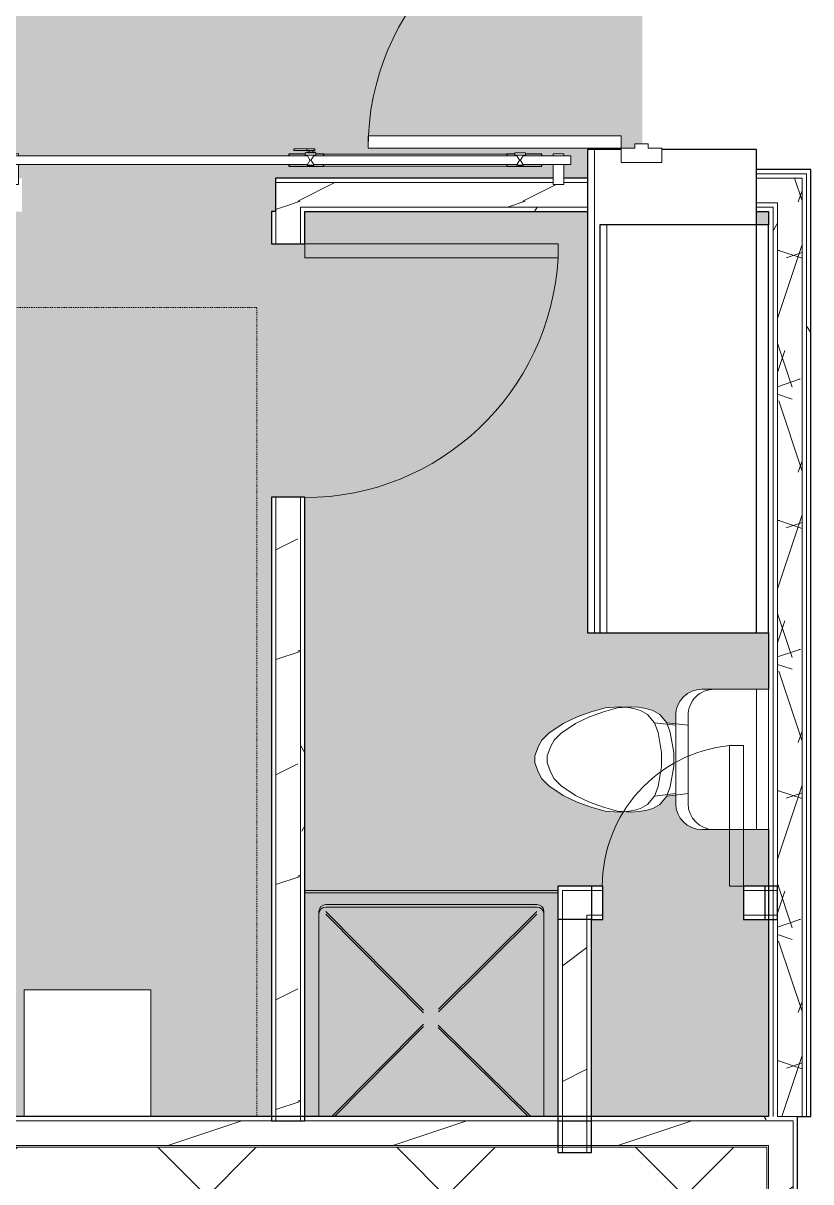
# Model space of a CAD drawing. Header units: inches. Extents: x -4830 to -235, y 9551 to 12852.
# Drawn here: x -3590 to -3478, y 11542.1 to 11706.8 of the extents above; entities that cross this region are included whole.
import ezdxf

# ---------------------------------------------------------------- set-up
doc = ezdxf.new("R2010")
doc.units = ezdxf.units.IN
doc.header["$MEASUREMENT"] = 0
doc.linetypes.add('Dash', pattern=[0.25, 0.125, -0.125])
for name, color, linetype, lineweight in [('0-1', 7, 'Continuous', 5), ('0-2', 7, 'Continuous', 9), ('0-3', 8, 'Continuous', 9), ('A-AREA-PATT-2', 254, 'Continuous', 9), ('A-DOOR-1', 7, 'Continuous', 9), ('A-DOOR-2', 50, 'Continuous', 13), ('A-DOOR-3', 250, 'Continuous', 25), ('A-DOOR-FRAM-1', 50, 'Continuous', 13), ('A-WALL-1', 250, 'Continuous', 25), ('A-WALL-2', 7, 'Continuous', 9), ('A-WALL-PATT-1', 7, 'Continuous', 9), ('A-WALL-PATT-2', 8, 'Continuous', 9), ('A-WALL-PATT-3', 253, 'Continuous', 9), ('A-WALL-PATT-4', 252, 'Continuous', 9), ('I-FURN-1', 7, 'Continuous', 9), ('I-FURN-HDLN-1', 7, 'Dash', 9), ('I-WALL-1', 250, 'Continuous', 25), ('P-SANR-FIXT-1', 7, 'Continuous', 9), ('Q-CASE-1', 250, 'Continuous', 25), ('Q-CASE-2', 7, 'Continuous', 9)]:
    doc.layers.add(name, color=color, linetype=linetype, lineweight=lineweight)
pattern_1 = [(216.87, (12.795, 31.987), (95.9612857, 63.9749714), [15.994, -143.942]), (206.565, (31.987, 22.391), (-31.986981, -31.986924), [35.763, -35.763]), (198.435, (31.987, 6.397), (-63.974746, -31.987128), [20.231, -80.922])]
pattern_2 = [(0, (0, 0), (61.44, 15.36), [2.534, -43.546, 2.534, -43.546, -245.76]), (0, (0, 0), (61.44, 15.36), [-92.16, 2.534, -89.626, 2.534, -43.546, -107.52]), (0, (0, 0), (61.44, 15.36), [-230.4, 2.534, -28.186, 2.534, -74.266]), (120, (23.04, 7.68), (-44.02215, 45.5286), [2.534, -43.546, 2.534, -43.546, -245.76]), (120, (23.04, 7.68), (-44.02215, 45.5286), [-92.16, 2.534, -89.626, 2.534, -43.546, -107.52]), (120, (23.04, 7.68), (-44.02215, 45.5286), [-230.4, 2.534, -28.186, 2.534, -74.266]), (240, (30.72, 38.4), (-17.41785, -60.8886), [2.534, -43.546, 2.534, -43.546, -245.76]), (240, (30.72, 38.4), (-17.41785, -60.8886), [-92.16, 2.534, -89.626, 2.534, -43.546, -107.52]), (240, (30.72, 38.4), (-17.41785, -60.8886), [-230.4, 2.534, -28.186, 2.534, -74.266])]
pattern_3 = [(161.57, (0.96, 0.96), (-7.6802237, -0.0009796), [0, -54.643, 6.067, 0]), (18.43, (-0.96, 0.96), (-7.6802237, 0.0009796), [0, -54.643, 6.067, 0]), (108.43, (0.96, 0.96), (3.8382953, -19.2013653), [18.211, -42.499]), (71.57, (-0.96, 0.96), (3.8382953, 19.2013653), [18.211, -42.499])]

# ---------------------------------------------------------------- blocks, each defined once
blk = doc.blocks.new('Toilet-Domestic-3D - Toilet-Domestic-3D-1352612-FLOOR PLAN - 3RD FLOOR')
at = {"layer": 'P-SANR-FIXT-1'}
for p, q in [((-9.98, 19.48), (9.98, 19.48)), ((-9.98, 11.75), (-9.98, 19.48)), ((9.98, 19.48), (9.98, 11.75)), ((6.25, 8.02), (-6.25, 8.02)), ((-4.86, 8.02), (-5.21, 5)), ((4.86, 8.02), (5.21, 5)), ((-5.21, 5), (-6.4, 4)), ((-3.84, 5.5), (-5.21, 5)), ((-1, 6), (-3.84, 5.5)), ((1, 6), (-1, 6)), ((3.84, 5.5), (1, 6)), ((5.21, 5), (3.84, 5.5)), ((6.4, 4), (5.21, 5)), ((-6.4, 4), (-6.97, 3)), ((6.97, 3), (6.4, 4)), ((-7.24, 2), (-7.41, 1)), ((-6.97, 3), (-7.24, 2)), ((7.24, 2), (6.97, 3)), ((7.41, 1), (7.24, 2)), ((-7.41, 1), (-7.5, 0)), ((7.5, 0), (7.41, 1)), ((-7.5, 0), (-7.33, -1.99)), ((7.33, -1.99), (7.5, 0)), ((-7.33, -1.99), (-6.79, -4)), ((6.79, -4), (7.33, -1.99)), ((-6.79, -4), (-6.06, -6)), ((6.06, -6), (6.79, -4)), ((-6.06, -6), (-5.13, -8)), ((5.13, -8), (6.06, -6)), ((-5.13, -8), (-3.74, -10)), ((3.74, -10), (5.13, -8)), ((-3.74, -10), (-2.74, -11)), ((-2.74, -11), (-1.87, -11.5)), ((-1.87, -11.5), (-0.5, -12)), ((0.5, -12), (1.87, -11.5)), ((1.87, -11.5), (2.74, -11)), ((2.74, -11), (3.74, -10)), ((-0.5, -12), (0.5, -12))]:
    blk.add_line(p, q, dxfattribs=at)
for centre, start, end in [((-6.25, 11.75), 180, 270), ((6.25, 11.75), 270, 360)]:
    blk.add_arc(centre, 3.73, start, end, dxfattribs=at)
blk = doc.blocks.new('OD_CW_Base Cabinet - OD_CW_Base Cabinet-1870465-FLOOR PLAN - 3RD FLOOR')
at = {"layer": 'Q-CASE-1'}
for p, q in [((69.44, 24), (0.74, 24)), ((0.74, 24), (0.74, 10.55)), ((69.44, 0), (69.44, 24)), ((0.74, 4.8), (0.74, 0)), ((0.74, 0), (69.44, 0))]:
    blk.add_line(p, q, dxfattribs=at)
at = {"layer": 'Q-CASE-2'}
for p, q in [((0.74, 10.55), (0.74, 24)), ((0.74, 24), (69.44, 24)), ((69.44, 24), (69.44, 1)), ((0.74, 1), (0.74, 4.8)), ((0.74, 0), (0.74, 1)), ((0.74, 1), (69.44, 1)), ((69.44, 1), (0.74, 1)), ((69.44, 0), (0.74, 0)), ((69.44, 1), (69.44, 0))]:
    blk.add_line(p, q, dxfattribs=at)
blk = doc.blocks.new('Shower Base-3D - 36_ x 36_-1585791-FLOOR PLAN - 3RD FLOOR')
at = {"layer": 'P-SANR-FIXT-1'}
for p, q in [((-18, 18), (18, 18)), ((-16, 15), (-16, -14.15)), ((15, 16), (-15, 16)), ((-1.13, 0.98), (-15, 15)), ((1.01, 1.11), (15, 15)), ((16, -14.15), (16, 15)), ((-1.12, -1), (-14.16, -14.15)), ((0.97, -1.14), (14.14, -14.15))]:
    blk.add_line(p, q, dxfattribs=at)
for centre, start, end in [((-15, 15), 90, 180), ((15, 15), 360, 90)]:
    blk.add_arc(centre, 1, start, end, dxfattribs=at)
blk = doc.blocks.new('Single-Flush - CLOSET-1720159-FLOOR PLAN - 3RD FLOOR')
at = {"layer": 'A-DOOR-1'}
blk.add_arc((10, 2.37), 20.07, 95.7201, 180, dxfattribs=at)
at = {"layer": 'A-DOOR-2'}
for p, q in [((8, 2.37), (8, 22.34)), ((10, 22.34), (8, 22.34)), ((10, 2.37), (10, 22.34)), ((10, 2.37), (8, 2.37))]:
    blk.add_line(p, q, dxfattribs=at)
blk = doc.blocks.new('Single-Flush - 36_ x 84_-1372824-FLOOR PLAN - 3RD FLOOR')
at = {"layer": 'A-DOOR-1'}
blk.add_arc((18, -2.38), 36.07, 180, 266.8211, dxfattribs=at)
at = {"layer": 'A-DOOR-2'}
for p, q in [((16, -2.38), (16, -38.39)), ((18, -2.38), (16, -2.38)), ((18, -2.38), (18, -38.39)), ((18, -38.39), (16, -38.39))]:
    blk.add_line(p, q, dxfattribs=at)
blk = doc.blocks.new('Interior_barn_door_18732 - Interior_barn_door_18732-1655839-FLOOR PLAN - 3RD FLOOR')
at = {"layer": 'A-DOOR-1'}
for p, q in [((-57.5, -1.47), (-59, -1.47)), ((-59, -1.47), (-59, -4.32)), ((-57.5, -4.32), (-57.5, -1.47)), ((20, -1.47), (18.5, -1.47)), ((18.5, -1.47), (18.5, -4.32)), ((20, -4.32), (20, -1.47)), ((-53.22, -4.32), (-60, -4.32)), ((-60, -4.95), (-60, -4.32)), ((-53.29, -4.23), (-52.82, -4.98)), ((-52.82, -4.92), (-53.29, -5.67)), ((-53.27, -4.23), (-52.79, -4.23)), ((-52.79, -4.23), (-52.31, -4.23)), ((-52.76, -4.98), (-52.29, -4.23)), ((-52.29, -5.67), (-52.76, -4.92)), ((-23.43, -4.32), (-52.36, -4.32)), ((-50.9, -4.07), (-24.9, -4.07)), ((-23.5, -4.23), (-23.03, -4.98)), ((-23.03, -4.92), (-23.5, -5.67)), ((-23.48, -4.23), (-23, -4.23)), ((-23, -4.23), (-22.52, -4.23)), ((-22.97, -4.98), (-22.5, -4.23)), ((-22.5, -5.67), (-22.97, -4.92)), ((21, -4.32), (-22.57, -4.32)), ((21, -4.32), (21, -4.95)), ((-60, -5.57), (-60, -4.95)), ((-60, -5.57), (-53.21, -5.57)), ((-59, -5.57), (-59, -5.85)), ((-59, -5.85), (-57.5, -5.85)), ((-57.5, -5.85), (-57.5, -5.57)), ((-53.56, -5.67), (-53.56, -6)), ((-52.06, -5.67), (-53.56, -5.67)), ((-52.06, -6), (-53.56, -6)), ((-52.37, -5.57), (-23.42, -5.57)), ((-52.06, -6), (-52.06, -5.67)), ((-24.9, -5.82), (-50.9, -5.82)), ((-23.73, -6), (-23.73, -5.67)), ((-22.23, -5.67), (-23.73, -5.67)), ((-22.23, -6), (-23.73, -6)), ((-23.44, -6.07), (-23.69, -6.07)), ((-23.69, -6.07), (-23.44, -6.07)), ((-23.35, -6.32), (-23.63, -6.32)), ((-23.63, -6.32), (-23.63, -6.57)), ((-23.63, -6.57), (-23.35, -6.57)), ((-23.59, -6.32), (-23.59, -6.57)), ((-22.69, -6.07), (-23.44, -6.07)), ((-23.41, -6.32), (-22.49, -6.32)), ((-22.49, -6.57), (-23.41, -6.57)), ((-23.32, -6.07), (-23.32, -6.32)), ((-23.32, -6.07), (-23.32, -6.32)), ((-22.82, -6.32), (-22.82, -6.07)), ((-22.82, -6.32), (-22.82, -6.07)), ((-22.44, -6.07), (-22.69, -6.07)), ((-22.69, -6.07), (-22.44, -6.07)), ((-22.49, -6.32), (-22.67, -6.32)), ((-22.67, -6.57), (-22.49, -6.57)), ((-22.58, -5.57), (21, -5.57)), ((-22.49, -6.32), (-22.49, -6.57)), ((-22.23, -5.67), (-22.23, -6)), ((-20.62, -6.57), (-20.62, -6.32)), ((18.5, -5.57), (18.5, -5.85)), ((18.5, -5.85), (20, -5.85)), ((20, -5.85), (20, -5.57)), ((21, -4.95), (21, -5.57))]:
    blk.add_line(p, q, dxfattribs=at)
for points, knots in [([(-23.63, -6.32), (-23.6, -6.32), (-23.54, -6.32), (-23.46, -6.32), (-23.43, -6.32)], [-0.72570661, -0.72570661, -0.72570661, -0.72570661, -0.67955891, -0.66350319, -0.66350319, -0.66350319, -0.66350319]), ([(-23.43, -6.57), (-23.46, -6.57), (-23.54, -6.57), (-23.6, -6.57), (-23.63, -6.57)], [0.66350319, 0.66350319, 0.66350319, 0.66350319, 0.67955891, 0.72570661, 0.72570661, 0.72570661, 0.72570661]), ([(-22.49, -6.32), (-22.52, -6.32), (-22.6, -6.32), (-22.69, -6.32), (-22.7, -6.32)], [-0.1486938, -0.1486938, -0.1486938, -0.1486938, -0.13013365, -0.08496789, -0.08496789, -0.08496789, -0.08496789]), ([(-22.68, -6.57), (-22.66, -6.57), (-22.61, -6.57), (-22.52, -6.57), (-22.49, -6.57)], [0.08496789, 0.08496789, 0.08496789, 0.08496789, 0.13013365, 0.1486938, 0.1486938, 0.1486938, 0.1486938]), ([(-22.49, -6.32), (-22.05, -6.32), (-21.63, -6.32), (-21.29, -6.32), (-20.97, -6.32), (-20.67, -6.32), (-20.62, -6.32), (-20.62, -6.32)], [-0.722227, -0.722227, -0.722227, -0.722227, -0.6854273, -0.6485379, -0.6054888, -0.5563887, -0.5098073, -0.5098073, -0.5098073, -0.5098073]), ([(-20.62, -6.57), (-20.62, -6.57), (-20.67, -6.57), (-20.97, -6.57), (-21.29, -6.57), (-21.63, -6.57), (-22.05, -6.57), (-22.49, -6.57)], [0.5098073, 0.5098073, 0.5098073, 0.5098073, 0.5563887, 0.6054888, 0.6485379, 0.6854273, 0.722227, 0.722227, 0.722227, 0.722227]), ([(-20.62, -6.32), (-20.62, -6.32), (-20.63, -6.32), (-20.69, -6.32), (-20.77, -6.32), (-20.79, -6.32)], [-0.50809684, -0.50809684, -0.50809684, -0.50809684, -0.4969616, -0.43765961, -0.42483944, -0.42483944, -0.42483944, -0.42483944]), ([(-20.79, -6.57), (-20.77, -6.57), (-20.69, -6.57), (-20.63, -6.57), (-20.62, -6.57), (-20.62, -6.57)], [0.42483944, 0.42483944, 0.42483944, 0.42483944, 0.43765961, 0.4969616, 0.50809684, 0.50809684, 0.50809684, 0.50809684])]:
    blk.add_open_spline(points, degree=3, knots=knots, dxfattribs=at)
for points in [[(-22.67, -6.32), (-22.65, -6.32), (-22.6, -6.32), (-22.5, -6.32)], [(-22.5, -6.57), (-22.6, -6.57), (-22.65, -6.57), (-22.67, -6.57)], [(-22.47, -6.32), (-22.52, -6.32), (-22.58, -6.32), (-22.65, -6.32)], [(-22.63, -6.57), (-22.57, -6.57), (-22.52, -6.57), (-22.47, -6.57)], [(-22.62, -6.32), (-22.58, -6.32), (-22.54, -6.32), (-22.5, -6.32)], [(-22.5, -6.57), (-22.54, -6.57), (-22.58, -6.57), (-22.62, -6.57)]]:
    blk.add_open_spline(points, degree=3, dxfattribs=at)
at = {"layer": 'A-DOOR-3'}
for p, q in [((-50.9, -4.07), (-55.9, -4.07)), ((-55.9, -4.07), (-55.9, -4.32)), ((-50.9, -4.33), (-50.9, -4.07)), ((-19.9, -4.07), (-24.9, -4.07)), ((-24.9, -4.07), (-24.9, -4.34)), ((-19.9, -4.34), (-19.9, -4.07)), ((-55.9, -5.57), (-55.9, -5.82)), ((-55.9, -5.82), (-53.56, -5.82)), ((-52.06, -5.82), (-50.9, -5.82)), ((-50.9, -5.82), (-50.9, -5.57)), ((-24.9, -5.55), (-24.9, -5.82)), ((-24.9, -5.82), (-23.73, -5.82)), ((-22.23, -5.82), (-19.9, -5.82)), ((-19.9, -5.82), (-19.9, -5.55))]:
    blk.add_line(p, q, dxfattribs=at)
blk = doc.blocks.new('OD_CW_Base Cabinet - OD_CW_Base Cabinet-1870209-FLOOR PLAN - 3RD FLOOR')
at = {"layer": 'Q-CASE-1'}
for p, q in [((58.74, 24), (0.74, 24)), ((0.74, 24), (0.74, 0)), ((58.74, 0), (58.74, 24)), ((0.74, 0), (58.74, 0))]:
    blk.add_line(p, q, dxfattribs=at)
at = {"layer": 'Q-CASE-2'}
for p, q in [((0.74, 1), (0.74, 24)), ((0.74, 24), (58.74, 24)), ((58.74, 24), (58.74, 1)), ((0.74, 0), (0.74, 1)), ((0.74, 1), (58.74, 1)), ((58.74, 1), (0.74, 1)), ((58.74, 0), (0.74, 0)), ((58.74, 1), (58.74, 0))]:
    blk.add_line(p, q, dxfattribs=at)
blk = doc.blocks.new('Shower Base-3D - 36_ x 36_-V15-FLOOR PLAN - 3RD FLOOR')
at = {"layer": 'P-SANR-FIXT-1'}
for p, q in [((-18, 18), (18, 18)), ((-16, 15), (-16, -13.78)), ((15, 16), (-15, 16)), ((-1.13, 0.98), (-15, 15)), ((1.01, 1.11), (15, 15)), ((16, -13.78), (16, 15)), ((-1.12, -1), (-13.78, -13.78)), ((0.97, -1.14), (13.76, -13.78))]:
    blk.add_line(p, q, dxfattribs=at)
for centre, start, end in [((-15, 15), 90, 180), ((15, 15), 360, 90)]:
    blk.add_arc(centre, 1, start, end, dxfattribs=at)
blk = doc.blocks.new('Bed-Standard - Queen 60_ x 79_-1242961-FLOOR PLAN - 3RD FLOOR')
at = {"layer": 'I-FURN-1'}
for p, q in [((40.69, 37.7), (-19.31, 37.7)), ((-19.31, 37.7), (-19.31, -41.3)), ((40.69, -41.3), (40.69, 37.7)), ((-16.31, 35.7), (-16.31, 23.7)), ((-16.31, 35.7), (37.69, 35.7)), ((37.69, 35.7), (37.69, 23.7)), ((40.69, 23.7), (-19.31, 17.13)), ((-16.31, 23.7), (37.69, 23.7)), ((-19.31, -41.3), (40.69, -41.3))]:
    blk.add_line(p, q, dxfattribs=at)
at = {"layer": 'I-FURN-HDLN-1'}
for p, q in [((-55.31, 37.7), (-55.31, -77.3)), ((64.69, -77.3), (64.69, 37.7)), ((-55.31, -77.3), (64.69, -77.3))]:
    blk.add_line(p, q, dxfattribs=at)
blk = doc.blocks.new('Table-Night Stand - 18_ x 18_ x 24_-1352623-FLOOR PLAN - 3RD FLOOR')
at = {"layer": 'I-FURN-1'}
for p, q in [((18.15, 18), (0.15, 18)), ((0.15, 18), (0.15, 0)), ((18.15, 0), (18.15, 18)), ((0.15, 0), (18.15, 0))]:
    blk.add_line(p, q, dxfattribs=at)
blk = doc.blocks.new('CTR - 1st Phase - Unit Layouts_rvt-1-FLOOR PLAN - 3RD FLOOR')
at = {"layer": 'A-WALL-PATT-1'}
h = blk.add_hatch(dxfattribs=at)
h.set_pattern_fill('FP_1', color=256, style=0, pattern_type=2)
h.set_pattern_definition(pattern_2)
h.paths.add_polyline_path([(-3590.1, 11679.99), (-3590.1, 11680.61), (-3593.94, 11680.61), (-3593.94, 11679.99)], flags=0)
h.paths.add_polyline_path([(-3550.55, 11679.99), (-3509.72, 11679.99), (-3509.72, 11680.61), (-3550.55, 11680.61)], flags=0)
h = blk.add_hatch(dxfattribs=at)
h.set_pattern_fill('FP_1', color=256, style=0, pattern_type=2)
h.set_pattern_definition(pattern_2)
h.paths.add_polyline_path([(-3550.55, 11551.36), (-3549.92, 11551.36), (-3549.92, 11639.41), (-3550.55, 11639.41), (-3550.55, 11567.64)], flags=0)
h.paths.add_polyline_path([(-3550.55, 11675.41), (-3549.92, 11675.41), (-3549.92, 11679.99), (-3550.55, 11679.99), (-3550.55, 11677.58)], flags=0)
at = {"layer": 'A-WALL-PATT-2'}
h = blk.add_hatch(dxfattribs=at)
h.set_pattern_fill('FP_2', color=256, style=0, pattern_type=2)
h.set_pattern_definition(pattern_1)
h.paths.add_polyline_path([(-3592.1, 11680.61), (-3590.1, 11680.61), (-3590.1, 11684.11), (-3590.6, 11684.11), (-3590.6, 11683.84), (-3592.1, 11683.84), (-3592.1, 11684.11), (-3594.57, 11684.11), (-3594.57, 11680.61), (-3593.94, 11680.61)], flags=0)
h.paths.add_polyline_path([(-3512.86, 11680.61), (-3509.72, 11680.61), (-3509.72, 11684.11), (-3513.1, 11684.11), (-3513.1, 11683.84), (-3514.6, 11683.84), (-3514.6, 11684.11), (-3554.1, 11684.11), (-3554.05, 11680.61), (-3530.42, 11680.61)], flags=0)
h = blk.add_hatch(dxfattribs=at)
h.set_pattern_fill('FP_2', color=256, style=0, pattern_type=2)
h.set_pattern_definition(pattern_1)
h.paths.add_polyline_path([(-3550.55, 11550.74), (-3550.55, 11639.41), (-3554.05, 11639.41), (-3554.05, 11550.74)], flags=0)
h.paths.add_polyline_path([(-3550.55, 11675.41), (-3550.55, 11680.61), (-3554.1, 11680.61), (-3554.05, 11675.41)], flags=0)
h = blk.add_hatch(dxfattribs=at)
h.set_pattern_fill('FP_2', color=256, style=0, pattern_type=2)
h.set_pattern_definition(pattern_1)
h.paths.add_polyline_path([(-3513.22, 11546.99), (-3509.8, 11546.99), (-3509.8, 11547.24), (-3513.3, 11547.24), (-3513.3, 11546.99)], flags=0)
h.paths.add_polyline_path([(-3509.8, 11550.74), (-3509.8, 11583.49), (-3513.3, 11583.49), (-3513.3, 11550.74), (-3512.83, 11550.74)], flags=0)
at = {"layer": 'A-WALL-1'}
for p, q in [((-3514.6, 11684.74), (-3554.1, 11684.74)), ((-3554.1, 11684.74), (-3554.1, 11679.99)), ((-3509.72, 11684.74), (-3513.1, 11684.74)), ((-3554.67, 11679.99), (-3554.67, 11675.41)), ((-3554.1, 11679.99), (-3554.67, 11679.99)), ((-3549.92, 11679.99), (-3509.72, 11679.99)), ((-3549.92, 11675.41), (-3549.92, 11679.99)), ((-3554.67, 11675.41), (-3549.92, 11675.41)), ((-3554.67, 11639.41), (-3554.67, 11550.74)), ((-3549.92, 11639.41), (-3554.67, 11639.41)), ((-3549.92, 11550.74), (-3549.92, 11639.41)), ((-3513.3, 11584.12), (-3513.92, 11584.12)), ((-3513.92, 11584.12), (-3513.92, 11546.26)), ((-3509.17, 11584.12), (-3513.3, 11584.12)), ((-3507.55, 11584.12), (-3509.17, 11584.12)), ((-3507.55, 11584.12), (-3509.17, 11584.12)), ((-3509.17, 11584.12), (-3509.17, 11579.37)), ((-3507.55, 11579.37), (-3507.55, 11584.12)), ((-3507.55, 11579.37), (-3507.55, 11584.12)), ((-3484.47, 11584.12), (-3487.55, 11584.12)), ((-3487.55, 11584.12), (-3487.55, 11579.37)), ((-3482.72, 11584.12), (-3487.55, 11584.12)), ((-3487.55, 11584.12), (-3487.55, 11579.37)), ((-3484.47, 11579.37), (-3484.47, 11584.12)), ((-3482.72, 11579.37), (-3482.72, 11584.12)), ((-3509.17, 11579.37), (-3513.92, 11579.37)), ((-3513.92, 11579.37), (-3513.92, 11550.74)), ((-3509.17, 11546.26), (-3509.17, 11579.37)), ((-3509.17, 11579.37), (-3507.55, 11579.37)), ((-3509.17, 11550.74), (-3509.17, 11579.37)), ((-3509.17, 11579.37), (-3507.55, 11579.37)), ((-3487.55, 11579.37), (-3484.47, 11579.37)), ((-3487.55, 11579.37), (-3482.72, 11579.37)), ((-3554.67, 11550.74), (-3549.92, 11550.74)), ((-3513.92, 11550.74), (-3509.17, 11550.74)), ((-3513.92, 11546.26), (-3509.17, 11546.26))]:
    blk.add_line(p, q, dxfattribs=at)
at = {"layer": 'A-WALL-2'}
for p, q in [((-3554.1, 11684.11), (-3514.6, 11684.11)), ((-3513.1, 11684.11), (-3509.72, 11684.11)), ((-3550.55, 11680.61), (-3509.72, 11680.61)), ((-3550.55, 11679.99), (-3550.55, 11680.61)), ((-3554.05, 11679.99), (-3554.1, 11679.99)), ((-3554.05, 11675.41), (-3554.05, 11679.99)), ((-3550.55, 11675.41), (-3550.55, 11679.99)), ((-3554.05, 11550.74), (-3554.05, 11639.41)), ((-3550.55, 11550.74), (-3550.55, 11639.41)), ((-3513.3, 11583.49), (-3513.3, 11546.26)), ((-3513.3, 11583.49), (-3509.8, 11583.49)), ((-3509.8, 11583.49), (-3509.17, 11583.49)), ((-3507.55, 11583.49), (-3509.17, 11583.49)), ((-3507.55, 11583.49), (-3509.17, 11583.49)), ((-3484.47, 11583.49), (-3487.55, 11583.49)), ((-3482.72, 11583.49), (-3487.55, 11583.49)), ((-3509.17, 11579.99), (-3509.8, 11579.99)), ((-3509.8, 11579.99), (-3509.8, 11546.26)), ((-3509.8, 11579.99), (-3509.17, 11579.99)), ((-3507.55, 11579.99), (-3509.17, 11579.99)), ((-3507.55, 11579.99), (-3509.17, 11579.99)), ((-3484.47, 11579.99), (-3487.55, 11579.99)), ((-3482.72, 11579.99), (-3487.55, 11579.99)), ((-3513.3, 11579.37), (-3513.3, 11550.74)), ((-3509.8, 11579.37), (-3509.8, 11550.74))]:
    blk.add_line(p, q, dxfattribs=at)
at = {"layer": '0-2'}
for name, p, rotation in [('Interior_barn_door_18732 - Interior_barn_door_18732-1655839-FLOOR PLAN - 3RD FLOOR', (-3572.1, 11682.36), 180), ('OD_CW_Base Cabinet - OD_CW_Base Cabinet-1870465-FLOOR PLAN - 3RD FLOOR', (-3509.72, 11689.55), 270.0000000000043), ('OD_CW_Base Cabinet - OD_CW_Base Cabinet-1870209-FLOOR PLAN - 3RD FLOOR', (-3507.97, 11678.85), 270.0000000000086), ('Single-Flush - 36_ x 84_-1372824-FLOOR PLAN - 3RD FLOOR', (-3552.3, 11657.41), 90.0000000000096), ('Bed-Standard - Queen 60_ x 79_-1242961-FLOOR PLAN - 3RD FLOOR', (-3612.05, 11589.07), 180), ('Toilet-Domestic-3D - Toilet-Domestic-3D-1352612-FLOOR PLAN - 3RD FLOOR', (-3505.2, 11602.12), 269.9999999999937), ('Toilet-Domestic-3D - Toilet-Domestic-3D-1352612-FLOOR PLAN - 3RD FLOOR', (-3503.45, 11602.12), 269.9999999999968), ('Table-Night Stand - 18_ x 18_ x 24_-1352623-FLOOR PLAN - 3RD FLOOR', (-3571.66, 11569.36), 180)]:
    blk.add_blockref(name, p, dxfattribs=dict(at, rotation=rotation))
for name, p in [('Single-Flush - CLOSET-1720159-FLOOR PLAN - 3RD FLOOR', (-3497.55, 11581.74)), ('Shower Base-3D - 36_ x 36_-1585791-FLOOR PLAN - 3RD FLOOR', (-3531.92, 11565.51)), ('Shower Base-3D - 36_ x 36_-V15-FLOOR PLAN - 3RD FLOOR', (-3531.92, 11565.14))]:
    blk.add_blockref(name, p, dxfattribs=at)
blk = doc.blocks.new('HOLLOW METAL - UNIT DOOR-1960771-FLOOR PLAN - 3RD FLOOR')
at = {"layer": 'A-DOOR-1'}
blk.add_arc((18, -3.25), 36, 180, 270, dxfattribs=at)
at = {"layer": 'A-DOOR-2'}
for p, q in [((16.25, -3.25), (18, -3.25)), ((16.25, -39.25), (16.25, -3.25)), ((18, -3.25), (18, -39.25)), ((18, -39.25), (16.25, -39.25))]:
    blk.add_line(p, q, dxfattribs=at)
at = {"layer": 'A-DOOR-FRAM-1'}
for p, q in [((-20, 2.5), (-18, 2.5)), ((-20, -3.25), (-20, 2.5)), ((-18, 2.5), (-18, 0.5625)), ((18, 2.5), (20, 2.5)), ((18, 0.5625), (18, 2.5)), ((20, 2.5), (20, -3.25)), ((-18, 0.5625), (-17.375, 0.5625)), ((-17.375, 0.5625), (-17.375, -1.3125)), ((17.375, 0.5625), (18, 0.5625)), ((17.375, -1.3125), (17.375, 0.5625)), ((-18, -1.3125), (-18, -3.25)), ((-17.375, -1.3125), (-18, -1.3125)), ((18, -1.3125), (17.375, -1.3125)), ((18, -3.25), (18, -1.3125)), ((-18, -3.25), (-20, -3.25)), ((20, -3.25), (18, -3.25))]:
    blk.add_line(p, q, dxfattribs=at)
blk = doc.blocks.new('CTR - 1st Phase - Common Walls_rvt-1-FLOOR PLAN - 3RD FLOOR')
at = {"layer": 'A-AREA-PATT-2'}
h = blk.add_hatch(color=256, dxfattribs=at)
h.paths.add_polyline_path([(-3504.92, 11688.99), (-3540.92, 11688.99), (-3540.92, 11690.74), (-3504.92, 11690.74), (-3504.92, 11690.39)], flags=0)
h.paths.add_polyline_path([(-3822.2, 11545.18), (-3820.72, 11545.18), (-3820.72, 11551.36), (-3815.16, 11551.36), (-3815.16, 11554.38), (-3819.91, 11554.38), (-3819.91, 11582.38), (-3820.54, 11582.38), (-3820.54, 11587.13), (-3815.16, 11587.13), (-3815.16, 11575.36), (-3705.49, 11575.36), (-3705.49, 11624.02), (-3705.85, 11624.08), (-3705.99, 11624.22), (-3706.02, 11625.12), (-3706.24, 11625.12), (-3706.24, 11627.74), (-3706.49, 11627.74), (-3706.49, 11628.33), (-3706.24, 11628.33), (-3706.24, 11628.92), (-3706.49, 11628.92), (-3706.49, 11629.51), (-3706.24, 11629.51), (-3706.24, 11630.1), (-3706.49, 11630.1), (-3706.49, 11630.69), (-3706.24, 11630.69), (-3706.24, 11631.28), (-3706.49, 11631.28), (-3706.49, 11631.87), (-3706.24, 11631.87), (-3706.24, 11641.36), (-3706.49, 11641.36), (-3706.49, 11643.07), (-3706.24, 11643.07), (-3706.24, 11646.93), (-3705.99, 11646.93), (-3705.99, 11647.83), (-3705.79, 11648.02), (-3705.49, 11648.02), (-3705.49, 11656.19), (-3713.49, 11656.19), (-3713.49, 11691.94), (-3683.49, 11691.94), (-3683.49, 11656.36), (-3681.49, 11656.36), (-3681.49, 11700.44), (-3705.49, 11700.44), (-3705.49, 11705.19), (-3593.94, 11705.19), (-3593.94, 11684.74), (-3592.1, 11684.74), (-3592.1, 11686.69), (-3593.1, 11686.77), (-3593.1, 11687.94), (-3592.1, 11687.94), (-3592.1, 11688.21), (-3590.6, 11688.21), (-3590.6, 11687.94), (-3552.2, 11687.94), (-3552.2, 11688.19), (-3549.86, 11688.19), (-3549.86, 11688.36), (-3548.36, 11688.36), (-3548.36, 11688.19), (-3520.04, 11688.19), (-3520.04, 11688.36), (-3518.54, 11688.36), (-3518.54, 11688.19), (-3516.2, 11688.19), (-3516.2, 11687.94), (-3514.6, 11687.94), (-3514.6, 11688.21), (-3513.1, 11688.19), (-3513.1, 11687.94), (-3512.1, 11687.85), (-3512.1, 11686.69), (-3513.1, 11686.69), (-3513.1, 11684.74), (-3509.72, 11684.74), (-3509.72, 11688.81), (-3504.92, 11688.81), (-3504.92, 11688.99), (-3502.99, 11688.99), (-3502.99, 11689.61), (-3501.92, 11689.61), (-3501.92, 11724.36), (-3502.99, 11724.36), (-3502.99, 11724.99), (-3504.92, 11724.99), (-3504.92, 11747.19), (-3741.11, 11747.19), (-3741.15, 11731.06), (-3759.11, 11731.06), (-3759.11, 11735.06), (-3795.11, 11735.06), (-3795.11, 11731.06), (-3813.11, 11731.06), (-3813.11, 11747.19), (-3819.6, 11747.19), (-3819.6, 11736.64), (-3824.35, 11736.64), (-3824.35, 11747.19), (-3851.85, 11747.19), (-3851.85, 11740.4), (-3855.72, 11740.4), (-3855.72, 11738.4), (-3856.29, 11738.4), (-3856.29, 11704.38), (-3855.72, 11704.38), (-3855.72, 11702.38), (-3852.5, 11702.38), (-3852.5, 11705.34), (-3824.35, 11705.34), (-3824.35, 11706.64), (-3819.6, 11706.64), (-3819.6, 11706.91), (-3852.5, 11706.91), (-3852.5, 11711.66), (-3851.5, 11711.66), (-3851.5, 11741.71), (-3826.25, 11741.71), (-3826.25, 11723.53), (-3825.75, 11723.46), (-3825.75, 11723.4), (-3826.25, 11723.4), (-3826.25, 11717.2), (-3825.75, 11717.14), (-3825.75, 11717.07), (-3826.25, 11717.07), (-3826.25, 11711.66), (-3824.35, 11711.66), (-3824.35, 11712.96), (-3819.6, 11712.96), (-3819.6, 11715.06), (-3759.6, 11715.06), (-3759.6, 11685.06), (-3819.6, 11685.06), (-3819.6, 11700.59), (-3851.85, 11700.59), (-3851.85, 11663.41), (-3855.22, 11663.41), (-3855.22, 11625.39), (-3851.85, 11625.39), (-3851.85, 11625.01), (-3855.22, 11625.01), (-3855.22, 11586.99), (-3852.47, 11586.99), (-3852.47, 11587.13), (-3850.54, 11587.13), (-3850.54, 11582.38), (-3851.85, 11582.38), (-3851.85, 11557.21), (-3848.54, 11557.21), (-3848.54, 11583.21), (-3823.54, 11583.21), (-3823.54, 11557.21), (-3822.2, 11557.21), (-3822.2, 11546.99)], flags=0)
h.paths.add_polyline_path([(-3655.74, 11551.36), (-3652.74, 11551.36), (-3652.74, 11630.36), (-3592.74, 11630.36), (-3592.74, 11551.36), (-3589.81, 11551.36), (-3589.81, 11569.36), (-3571.81, 11569.36), (-3571.81, 11551.36), (-3554.67, 11551.36), (-3554.67, 11639.41), (-3549.92, 11639.41), (-3549.92, 11551.36), (-3513.92, 11551.36), (-3513.92, 11584.12), (-3507.55, 11584.12), (-3507.55, 11579.37), (-3509.17, 11579.37), (-3509.17, 11551.36), (-3483.97, 11551.36), (-3483.97, 11579.37), (-3487.55, 11579.37), (-3487.55, 11584.12), (-3483.97, 11584.12), (-3483.97, 11592.14), (-3493.56, 11592.15), (-3494.41, 11592.27), (-3495.43, 11592.73), (-3496.08, 11593.23), (-3496.68, 11594), (-3497.05, 11594.9), (-3497.18, 11595.87), (-3497.18, 11597.05), (-3498.45, 11596.91), (-3499.45, 11595.71), (-3500.45, 11595.15), (-3501.96, 11594.79), (-3503.45, 11594.62), (-3504.32, 11594.69), (-3505.52, 11594.64), (-3507.45, 11594.86), (-3509.45, 11595.42), (-3511.45, 11596.17), (-3513.45, 11597.16), (-3515.2, 11598.38), (-3516.2, 11599.38), (-3516.7, 11600.24), (-3517.2, 11601.62), (-3517.2, 11602.62), (-3516.7, 11603.99), (-3516.2, 11604.86), (-3514.95, 11606.03), (-3512.86, 11607.4), (-3511.2, 11608.18), (-3509.2, 11608.9), (-3507.19, 11609.44), (-3504.89, 11609.59), (-3504.24, 11609.55), (-3503.45, 11609.62), (-3501.96, 11609.44), (-3501.45, 11609.35), (-3500.2, 11608.94), (-3499.45, 11608.52), (-3498.45, 11607.33), (-3497.18, 11607.18), (-3497.18, 11608.37), (-3497.05, 11609.33), (-3496.68, 11610.23), (-3496.08, 11611), (-3495.3, 11611.6), (-3494.33, 11611.98), (-3492.89, 11612.09), (-3483.97, 11612.09), (-3484.03, 11620.12), (-3509.72, 11620.12), (-3509.72, 11679.99), (-3549.92, 11679.99), (-3549.92, 11675.41), (-3554.67, 11675.41), (-3554.67, 11679.99), (-3554.1, 11679.99), (-3554.1, 11684.74), (-3514.6, 11684.74), (-3514.6, 11686.69), (-3516.2, 11686.69), (-3516.2, 11686.44), (-3552.2, 11686.44), (-3552.2, 11686.69), (-3590.6, 11686.69), (-3590.6, 11684.74), (-3590.1, 11684.74), (-3590.1, 11679.99), (-3593.94, 11679.99), (-3593.94, 11669.56), (-3599.24, 11669.56), (-3599.24, 11668.81), (-3601.74, 11668.81), (-3601.74, 11669.56), (-3638.99, 11669.56), (-3638.99, 11670.94), (-3673.99, 11670.94), (-3673.99, 11669.56), (-3674.24, 11669.56), (-3674.24, 11668.81), (-3676.74, 11668.81), (-3676.74, 11551.36), (-3673.74, 11551.36), (-3673.74, 11569.36), (-3655.74, 11569.36), (-3655.74, 11568.78)], flags=0)
h.paths.add_polyline_path([(-3807.95, 11634.42), (-3840.96, 11634.42), (-3840.96, 11669.42), (-3834.96, 11669.42), (-3834.96, 11670.42), (-3762.96, 11670.42), (-3762.96, 11669.42), (-3756.96, 11669.42), (-3756.96, 11634.42), (-3787.53, 11634.42)], flags=0)
h.paths.add_polyline_path([(-3635.78, 11670.94), (-3601.99, 11670.94), (-3601.99, 11674.31), (-3601.74, 11674.31), (-3601.74, 11675.06), (-3599.24, 11675.06), (-3599.24, 11674.31), (-3598.69, 11674.31), (-3598.69, 11700.44), (-3676.74, 11700.44), (-3676.74, 11675.06), (-3674.24, 11675.06), (-3674.24, 11674.31), (-3673.99, 11674.31), (-3673.99, 11672.31), (-3636.99, 11672.31), (-3636.99, 11670.94)], flags=0)
h.paths.add_polyline_path([(-3483.97, 11678.11), (-3483.97, 11679.99), (-3485.72, 11679.99), (-3485.72, 11678.11), (-3484.25, 11678.11)], flags=0)
h.paths.add_polyline_path([(-3551.31, 11688.69), (-3551.31, 11688.94), (-3549.6, 11688.94), (-3549.6, 11688.69), (-3551.18, 11688.69)], flags=0)
h.paths.add_polyline_path([(-3549.43, 11688.69), (-3549.41, 11688.94), (-3548.75, 11688.94), (-3548.75, 11688.69), (-3549.41, 11688.69)], flags=0)
at = {"layer": 'A-WALL-PATT-1'}
h = blk.add_hatch(dxfattribs=at)
h.set_pattern_fill('FP_1', color=256, style=0, pattern_type=2)
h.set_pattern_definition(pattern_2)
h.paths.add_polyline_path([(-3478.6, 11551.36), (-3477.97, 11551.36), (-3477.97, 11685.99), (-3478.6, 11685.99), (-3478.6, 11554.57)], flags=0)
h = blk.add_hatch(dxfattribs=at)
h.set_pattern_fill('FP_1', color=256, style=0, pattern_type=2)
h.set_pattern_definition(pattern_2)
h.paths.add_polyline_path([(-3483.35, 11551.36), (-3482.72, 11551.36), (-3482.72, 11681.24), (-3483.35, 11681.24), (-3483.35, 11551.38)], flags=0)
h = blk.add_hatch(dxfattribs=at)
h.set_pattern_fill('FP_1', color=256, style=0, pattern_type=2)
h.set_pattern_definition(pattern_2)
h.paths.add_polyline_path([(-3592.74, 11550.74), (-3554.05, 11550.74), (-3554.05, 11551.36), (-3597, 11551.36), (-3597, 11550.74)], flags=0)
h.paths.add_polyline_path([(-3479.87, 11550.74), (-3479.87, 11551.36), (-3509.8, 11551.36), (-3509.8, 11550.74), (-3480.5, 11550.74)], flags=0)
h.paths.add_polyline_path([(-3550.55, 11550.74), (-3513.3, 11550.74), (-3513.3, 11551.36), (-3550.55, 11551.36), (-3550.55, 11551)], flags=0)
at = {"layer": 'A-WALL-PATT-3'}
h = blk.add_hatch(dxfattribs=at)
h.set_pattern_fill('FP_34', color=256, style=0, pattern_type=2)
h.set_pattern_definition(pattern_3)
h.paths.add_polyline_path([(-3485.72, 11681.24), (-3482.72, 11681.24), (-3482.72, 11684.74), (-3485.72, 11684.74), (-3485.72, 11681.62)], flags=0)
h = blk.add_hatch(dxfattribs=at)
h.set_pattern_fill('FP_34', color=256, style=0, pattern_type=2)
h.set_pattern_definition(pattern_3)
h.paths.add_polyline_path([(-3481.58, 11551.36), (-3479.22, 11551.36), (-3479.22, 11684.74), (-3482.72, 11684.74), (-3482.72, 11551.36), (-3481.87, 11551.36)], flags=0)
h = blk.add_hatch(dxfattribs=at)
h.set_pattern_fill('FP_2', color=256, style=0, pattern_type=2)
h.set_pattern_definition(pattern_1)
h.paths.add_polyline_path([(-3597, 11547.24), (-3480.5, 11547.24), (-3480.5, 11550.74), (-3597, 11550.74), (-3597, 11548.34)], flags=0)
h = blk.add_hatch(dxfattribs=at)
h.set_pattern_fill('FP_2', color=256, style=0, pattern_type=2)
h.set_pattern_definition(pattern_1)
h.paths.add_polyline_path([(-3480.5, 11431.24), (-3480.5, 11466.74), (-3484, 11466.74), (-3484, 11431.24), (-3481.1, 11431.24)], flags=0)
h.paths.add_polyline_path([(-3480.5, 11515.24), (-3480.5, 11547.24), (-3484, 11547.24), (-3484, 11515.24)], flags=0)
at = {"layer": 'A-WALL-PATT-4'}
h = blk.add_hatch(dxfattribs=at)
h.set_pattern_fill('FP_35', color=256, style=0, pattern_type=2)
h.set_pattern_definition([(45, (0, 0), (-16.970563, 16.970563), []), (135, (0, 0), (-16.970563, -16.970563), [])])
h.paths.add_polyline_path([(-3492.25, 11538.99), (-3484.25, 11538.99), (-3484.25, 11546.99), (-3597, 11546.99), (-3597, 11538.99), (-3495.3, 11538.99)], flags=0)
at = {"layer": 'A-WALL-1'}
for p, q in [((-3483.97, 11551.36), (-3592.74, 11551.36)), ((-3479.87, 11550.74), (-3479.87, 11551.36)), ((-3479.87, 11538.99), (-3479.87, 11550.74))]:
    blk.add_line(p, q, dxfattribs=at)
at = {"layer": 'A-WALL-2'}
for p, q in [((-3485.72, 11685.36), (-3483.97, 11685.36)), ((-3483.97, 11685.36), (-3479.22, 11685.36)), ((-3479.22, 11685.36), (-3478.6, 11685.36)), ((-3478.6, 11551.36), (-3478.6, 11685.36)), ((-3485.72, 11684.74), (-3483.97, 11684.74)), ((-3483.97, 11684.74), (-3482.72, 11684.74)), ((-3482.72, 11684.74), (-3479.22, 11684.74)), ((-3479.22, 11551.36), (-3479.22, 11684.74)), ((-3485.72, 11681.24), (-3483.97, 11681.24)), ((-3485.72, 11680.61), (-3483.97, 11680.61)), ((-3483.97, 11681.24), (-3483.35, 11681.24)), ((-3483.97, 11680.61), (-3483.35, 11680.61)), ((-3483.35, 11681.24), (-3482.72, 11681.24)), ((-3483.35, 11551.36), (-3483.35, 11680.61)), ((-3482.72, 11551.36), (-3482.72, 11681.24)), ((-3597, 11550.74), (-3480.5, 11550.74)), ((-3482.72, 11551.36), (-3479.87, 11551.36)), ((-3479.87, 11551.36), (-3482.72, 11551.36)), ((-3480.5, 11550.74), (-3480.5, 11547.24)), ((-3597, 11547.24), (-3484, 11547.24)), ((-3597, 11546.99), (-3484.25, 11546.99)), ((-3484.25, 11546.99), (-3484.25, 11538.99)), ((-3484, 11547.24), (-3484, 11546.99)), ((-3484, 11546.99), (-3484, 11538.99)), ((-3480.5, 11547.24), (-3480.5, 11538.99))]:
    blk.add_line(p, q, dxfattribs=at)
at = {"layer": 'I-WALL-1'}
for p, q in [((-3483.97, 11685.99), (-3485.72, 11685.99)), ((-3478.6, 11685.99), (-3483.97, 11685.99)), ((-3477.97, 11685.99), (-3478.6, 11685.99)), ((-3477.97, 11551.36), (-3477.97, 11685.99)), ((-3485.72, 11679.99), (-3483.97, 11679.99)), ((-3483.97, 11679.99), (-3483.97, 11678.11)), ((-3483.97, 11620.12), (-3483.97, 11612.09)), ((-3483.97, 11592.14), (-3483.97, 11551.36)), ((-3479.87, 11551.36), (-3477.97, 11551.36))]:
    blk.add_line(p, q, dxfattribs=at)
at = {"layer": '0-3', "rotation": 270.0000000000022}
blk.add_blockref('HOLLOW METAL - UNIT DOOR-1960771-FLOOR PLAN - 3RD FLOOR', (-3501.67, 11706.99), dxfattribs=at)

msp = doc.modelspace()

# ---------------------------------------------------------------- block references
at = {"layer": '0-1'}
for name in ['CTR - 1st Phase - Common Walls_rvt-1-FLOOR PLAN - 3RD FLOOR', 'CTR - 1st Phase - Unit Layouts_rvt-1-FLOOR PLAN - 3RD FLOOR']:
    msp.add_blockref(name, (0, 0), dxfattribs=at)

doc.saveas('drawing.dxf')
